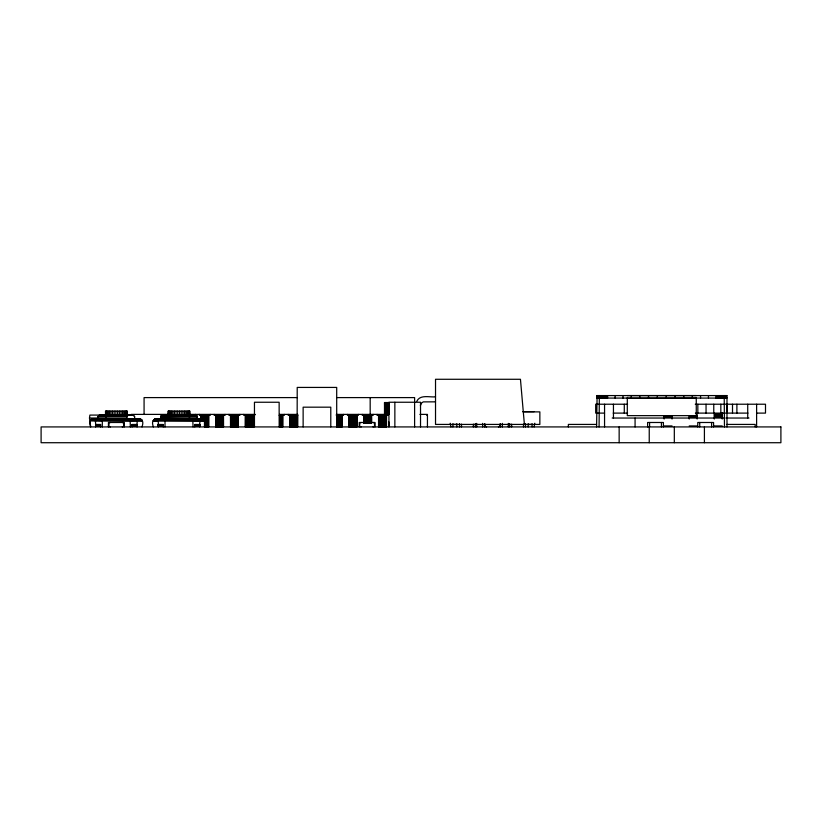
<?xml version="1.0" encoding="UTF-8"?>
<svg xmlns="http://www.w3.org/2000/svg" width="822" height="822" viewBox="0 0 822 822"><rect width="100%" height="100%" fill="white"/><g stroke="black" fill="none" stroke-linecap="round" stroke-linejoin="round"><path stroke-width="1.23" d="M90.667 426.926C86.505 415.007 99.339 419.888 105.791 419.025L106.202 415.346L108.206 415.079L108.206 411.123M102.298 426.926L102.329 420.659L103.932 419.056M105.504 415.079L105.504 411.123L127.194 411.123L127.194 415.079C130.184 414.247 136.041 414.411 134.603 419.025C139.093 418.121 136.185 425.159 137.069 426.926L137.069 424.471L132.126 424.471L132.126 426.926M105.791 411.123L105.791 415.079C102.801 414.442 96.585 414.154 98.065 419.025C93.574 418.121 96.482 425.159 95.599 426.926L95.599 424.471L100.541 424.471L100.541 426.926M106.346 411.123L106.346 415.079L99.698 415.11L108.206 415.079M107.158 415.079L107.158 411.123M109.47 415.079L109.47 411.123M110.908 415.079L110.908 411.123M112.48 415.079L112.48 411.123M114.166 415.079L114.166 411.123M115.892 415.079L115.892 411.123M117.638 415.079L117.638 411.123M119.354 415.079L119.354 411.123M120.988 415.079L120.988 411.123M122.499 415.079L122.499 411.123M123.855 411.123L123.855 415.079L132.969 415.11L114.546 415.089M125.016 415.079L125.016 411.123M125.951 411.123L125.951 415.079L132.969 415.11L89.896 415.079L89.475 418.038L90.584 425.94M126.639 411.123L126.639 415.079L132.969 415.11L127.287 415.089M127.05 415.079L127.05 411.123M153.354 426.926C149.172 415.018 162.047 419.878 168.489 419.025L168.9 415.346L171.51 415.079L171.51 411.123M164.996 426.926L165.027 420.659L166.63 419.056M128.509 415.11L127.061 416.22L126.876 419.025C133.308 419.878 146.193 415.018 142 426.926M102.658 419.867L90.852 420.165L90.667 420.833L142 420.833M102.308 420.833L102.483 420.165M534.095 426.926L534.793 423.227M90.78 420.33L102.329 420.659M165.027 420.659L165.263 420.011L192.8 420.011L193.057 426.926M420.371 405.636L421.594 402.975L423.268 401.886L435.526 401.845M102.421 420.33L130.102 420.011L130.369 426.926M169.414 411.123L169.414 415.079C166.188 415.192 159.324 413.507 160.763 419.025C157.249 418.768 158.615 422.847 153.478 420.33L204.668 420.659L204.236 419.734L153.817 419.734L153.385 420.659L204.668 420.659L204.699 426.926M416.805 401.3C420.093 394.211 429.68 397.488 435.526 396.831M165.356 419.867L153.426 420.494L158.307 420.659L158.297 426.926L158.297 424.471L163.229 424.522L163.229 426.926M597.101 396.718L596.577 426.926M598.488 395.711L599.33 395.577M599.33 398.084L599.084 426.926M194.824 426.926L194.824 424.471L199.767 424.522L199.767 426.926C198.893 425.108 201.791 418.11 197.29 419.025C198.821 413.785 191.896 414.627 188.896 415.11L179.463 415.079L179.463 411.123M168.726 411.123L168.726 415.079L162.396 415.11L195.667 415.11L181.2 415.079L181.2 411.123M195.667 415.11L182.885 415.079L182.885 411.123M128.735 419.056L130.338 420.659L141.97 420.659L141.744 420.011L136.986 420.165L141.651 419.867L91.016 419.867M130.338 420.659L141.939 420.494L130.01 419.867M188.207 411.123L188.207 415.079L189.379 415.778L189.574 419.025C193.345 419.117 195.204 422.251 199.715 420.33M169.168 415.11L174.377 415.079L174.377 411.123M191.423 419.056L203.065 419.056L204.236 419.734M297.358 397.601L144.076 397.601L144.076 414.391M336.958 397.601L414.607 397.601L414.607 426.926M627.299 398.341L696.265 398.218M384.501 414.391L384.501 402.544L389.392 402.544M627.576 404.219L595.683 404.219L595.683 413.106L604.56 413.106M695.268 404.219L765.498 404.219L765.498 413.106L756.61 413.106M522.628 411.627L534.166 411.627M523.306 411.884L539.859 411.884L539.859 424.419L435.526 424.419L435.526 379.281L520.449 379.281L524.395 424.419M613.191 413.106L627.576 413.106M695.402 413.106L747.979 413.106M714.297 413.641L722.199 413.641M168.469 414.391L131.243 414.391L131.243 415.377L131.89 415.377M189.389 414.391L255.21 414.391M279.449 414.391L297.883 414.391M336.28 414.391L389.053 414.391L389.053 402.544M419.919 414.391L427.44 414.391L427.44 426.926M714.297 414.627L722.199 414.627M99.051 415.346L133.616 415.346M161.749 415.346L196.304 415.346M189.389 415.377L195.42 415.377L195.42 414.391M279.172 415.377L284.278 415.377L284.278 414.391M297.883 415.377L288.224 415.377L288.224 414.391M336.28 415.377L343.514 415.377L343.514 414.391M426.793 415.377L427.44 415.377M98.774 415.542L127.585 415.542M161.472 415.542L196.592 415.542M98.527 415.778L127.338 415.778M161.225 415.778L196.828 415.778M664.145 415.716L672.047 415.716M689.226 415.716L697.128 415.716M714.297 415.716L722.199 415.716M98.424 415.922L127.235 415.922M161.122 415.922L196.941 415.922M127.061 416.22L98.137 416.538L126.937 416.538M98.075 416.877L126.886 416.877M197.29 416.877L160.773 416.877L160.948 416.22L197.229 416.538L160.793 416.713L189.522 416.374M664.145 416.857L672.047 416.857M689.226 416.857L697.128 416.857M714.297 416.857L722.199 416.857M89.475 418.038L98.188 418.038M612.195 418.038L724.819 418.038M726.103 418.038L748.986 418.038M92.3 419.056L140.377 419.056M154.988 419.056L203.065 419.056M91.961 419.148L140.706 419.148M154.659 419.148L203.404 419.148M91.653 419.292L141.014 419.292M154.341 419.292L203.712 419.292M91.365 419.487L141.302 419.487M154.063 419.487L203.99 419.487M91.129 419.734L141.744 420.011M204.339 419.867L153.622 420.011M192.872 420.165L204.514 420.165L204.688 420.833L153.365 420.833M90.728 420.494L130.359 420.833M596.577 424.419L568.362 424.419L568.362 426.926M726.987 424.419L755.192 424.419L755.192 426.926M452.912 424.46L456.857 424.46M528.145 424.46L532.091 424.46M95.599 424.697L100.541 424.594M132.126 424.697L137.069 424.594M158.297 424.697L163.229 424.594M194.824 424.697L199.767 424.594M95.599 424.83L100.541 424.83M132.126 424.83L137.069 424.83M158.297 424.83L163.229 424.83M194.824 424.83L199.767 424.83M95.599 424.974L100.541 424.974M132.126 424.974L137.069 424.974M158.297 424.974L163.229 424.974M194.824 424.974L199.767 424.974M95.599 425.138L100.541 425.138M132.126 425.138L137.069 425.138M158.297 425.138L163.229 425.138M194.824 425.138L199.767 425.138M95.599 425.313L100.541 425.313M132.126 425.313L137.069 425.313M158.297 425.313L163.229 425.313M194.824 425.313L199.767 425.313M95.599 425.919L100.541 425.94M132.126 425.93L137.069 425.909M158.297 425.94L163.229 425.93M194.824 425.919L199.767 425.909M664.145 425.94L672.047 425.94M689.226 425.94L697.128 425.94M714.297 425.94L722.199 425.94M192.995 420.494L199.746 420.659M130.246 420.33L141.816 420.165L90.852 420.165L95.629 420.494M724.223 395.577L725.076 395.711M724.223 398.084L724.47 426.926M166.856 415.11L167.78 415.542M726.175 396.389L726.987 398.341L726.987 426.926M192.708 419.867L193.026 420.659M134.418 416.22L134.592 416.877M450.209 423.227L450.908 426.926M388.857 421.933L389.258 425.683M756.61 404.219L756.61 426.926M747.722 404.219L747.722 418.038M736.892 404.219L736.892 413.106M732.505 404.219L732.505 413.106M727.121 404.219L727.121 413.106M726.566 395.577L726.566 398.084M726.073 395.577L726.073 398.084M725.415 395.577L725.415 398.084M724.614 395.577L724.614 398.084M723.668 395.577L723.668 398.084M722.63 395.577L722.63 398.084M722.199 412.778L722.199 419.025M721.521 395.577L721.521 398.084M720.832 404.219L720.832 413.106M720.36 395.577L720.36 398.084M719.188 395.577L719.188 398.084M718.048 395.577L718.048 398.084M716.959 395.577L716.959 398.084M715.941 395.577L715.941 398.084M714.297 412.778L714.297 419.025M713.763 404.219L713.763 413.106M713.568 426.926L713.568 422.487L697.765 422.487L697.765 426.926M711.595 422.487L711.595 426.926M708.461 395.577L708.461 398.084M706.047 404.219L706.047 413.106M704.413 426.926L704.413 442.719M700.549 395.577L700.549 398.084M699.738 422.487L699.738 426.926M697.837 404.219L697.837 413.106M697.128 412.778L697.128 419.025M696.265 395.577L627.299 395.577M696.265 397.488L696.265 415.644L627.299 415.644L627.299 397.488M692.299 395.577L692.299 398.084M689.226 415.572L689.226 419.025M683.77 395.577L683.77 398.084M675.057 395.577L675.057 398.084M674.317 426.926L674.317 442.719M672.047 415.572L672.047 419.025M666.221 395.577L666.221 398.084M664.145 415.572L664.145 419.025M663.405 426.926L663.405 422.487L647.613 422.487L647.613 426.926M661.433 422.487L661.433 426.926M657.343 395.577L657.343 398.084M649.586 422.487L649.586 426.926M649.236 426.926L649.236 442.719M648.507 395.577L648.507 398.084M639.783 395.577L639.783 398.084M635.077 418.038L635.077 426.926M631.265 395.577L631.265 398.084M624.288 404.219L624.288 413.106M623.004 395.577L623.004 398.084M619.151 426.926L619.151 442.719M615.103 395.577L615.103 398.084M613.448 404.219L613.448 418.038M607.612 395.577L607.612 398.084M606.605 395.577L606.605 398.084M605.516 395.577L605.516 398.084M604.56 404.219L604.56 426.926M604.365 395.577L604.365 398.084M603.194 395.577L603.194 398.084M602.043 395.577L602.043 398.084M600.923 395.577L600.923 398.084M599.885 395.577L599.885 398.084M598.95 395.577L598.95 398.084M598.139 395.577L598.139 398.084M597.481 395.577L597.481 398.084M596.998 395.577L596.998 398.084M532.091 423.71L532.091 426.926M528.145 423.71L528.145 426.926M525.484 423.597L525.484 426.926M523.501 424.131L523.501 426.926M511.654 424.131L511.654 426.926M509.681 423.597L509.681 426.926M508.304 423.371L508.304 426.926M502.376 423.371L502.376 426.926M500.403 423.597L500.403 426.926M499.91 424.131L499.91 426.433L498.43 426.926M486.583 426.926L485.103 426.433L485.103 424.131M484.6 423.597L484.6 426.926M482.627 423.371L482.627 426.926M476.709 423.371L476.709 426.926M475.322 423.597L475.322 426.926M473.349 424.131L473.349 426.926M461.502 424.131L461.502 426.926M459.529 423.597L459.529 426.926M456.857 423.71L456.857 426.926M452.912 423.71L452.912 426.926M420.525 426.926L420.525 402.246L388.929 402.246L388.929 426.926M394.858 402.246L394.858 426.926M387.943 414.391L387.943 415.377L377.082 415.377L377.082 414.391M387.686 402.544L387.686 414.391M386.525 402.544L386.525 414.391M386.248 415.377L386.248 426.926M385.991 415.377L385.991 426.926M385.6 402.544L385.6 414.391M385.631 415.377L385.631 426.926M385.189 415.377L385.189 426.926M384.943 402.544L384.943 414.391M384.573 402.544L384.727 414.391M384.675 415.377L384.675 426.926M384.1 415.377L384.1 426.926M383.484 415.377L383.484 426.926M382.847 415.377L382.847 426.926M382.189 415.377L382.189 426.926M381.542 415.377L381.542 426.926M380.925 415.377L380.925 426.926M380.36 415.377L380.36 426.926M379.836 415.377L379.836 426.926M379.394 415.377L379.394 426.926M379.045 415.377L379.045 426.926M378.778 415.377L378.778 426.926M378.623 415.377L378.623 426.926M378.562 415.377L378.562 426.926M375.017 426.926L375.017 422.487L359.214 422.487L359.214 426.926M373.137 414.391L373.137 415.377L362.276 415.377L362.276 414.391M373.034 422.487L374.513 422.981L374.513 426.433L373.034 426.926M371.606 415.377L371.657 423.073M371.441 415.377L371.441 423.073M371.184 415.377L371.184 423.073M370.825 415.377L370.825 423.073M370.383 415.377L370.383 423.073M370.177 397.601L370.177 414.391M369.869 415.377L369.869 423.073M369.294 415.377L369.294 423.073M368.677 415.377L368.677 423.073M368.03 415.377L368.03 423.073M367.383 415.377L367.383 423.073M366.735 415.377L366.735 423.073M366.119 415.377L366.119 423.073M365.543 415.377L365.543 423.073M365.03 415.377L365.03 423.073M364.588 415.377L364.588 423.073M364.228 415.377L364.228 423.073M363.971 415.377L363.971 423.073M363.807 415.377L363.756 423.073M361.187 422.487L359.707 422.981L359.707 426.433L361.187 426.926M358.33 414.391L358.33 415.377L347.47 415.377L347.47 414.391M356.635 415.377L356.635 426.926M356.368 415.377L356.368 426.926M356.008 415.377L356.008 426.926M355.566 415.377L355.566 426.926M355.053 415.377L355.053 426.926M354.488 415.377L354.488 426.926M353.861 415.377L353.861 426.926M353.224 415.377L353.224 426.926M352.566 415.377L352.566 426.926M351.929 415.377L351.929 426.926M351.313 415.377L351.313 426.926M350.737 415.377L350.737 426.926M350.223 415.377L350.223 426.926M349.782 415.377L349.782 426.926M349.422 415.377L349.422 426.926M349.165 415.377L349.165 426.926M348.949 415.377L349.001 426.926M342.034 415.377L341.983 426.926M341.818 415.377L341.818 426.926M341.562 415.377L341.562 426.926M341.202 415.377L341.202 426.926M340.76 415.377L340.76 426.926M340.246 415.377L340.246 426.926M339.671 415.377L339.671 426.926M339.054 415.377L339.054 426.926M338.417 415.377L338.417 426.926M337.76 415.377L337.76 426.926M337.112 415.377L337.112 426.926M336.701 426.926L336.701 387.429L297.215 387.429L297.132 426.926M330.783 426.926L330.783 407.178L303.133 407.178L303.133 426.926M297.389 415.377L297.389 426.926M296.773 415.377L296.773 426.926M296.331 415.377L296.331 426.926M295.817 415.377L295.817 426.926M295.242 415.377L295.242 426.926M294.625 415.377L294.625 426.926M293.978 415.377L293.978 426.926M293.331 415.377L293.331 426.926M292.683 415.377L292.683 426.926M292.067 415.377L292.067 426.926M291.502 415.377L291.502 426.926M290.978 415.377L290.978 426.926M290.536 415.377L290.536 426.926M290.187 415.377L290.187 426.926M289.919 415.377L289.919 426.926M289.765 415.377L289.704 426.926M282.799 415.377L282.747 426.926M282.583 415.377L282.583 426.926M282.316 415.377L282.316 426.926M281.967 415.377L281.967 426.926M281.525 415.377L281.525 426.926M281.011 415.377L281.011 426.926M280.436 415.377L280.436 426.926M279.819 415.377L279.819 426.926M279.172 426.926L279.141 402.246L254.46 402.246L254.46 426.926M254.656 414.391L254.656 415.377L243.795 415.377L243.795 414.391M253.125 415.377L253.176 426.926M252.96 415.377L252.96 426.926M252.703 415.377L252.703 426.926M252.344 415.377L252.344 426.926M251.902 415.377L251.902 426.926M251.388 415.377L251.388 426.926M250.813 415.377L250.813 426.926M250.196 415.377L250.196 426.926M249.549 415.377L249.549 426.926M248.902 415.377L248.902 426.926M248.254 415.377L248.254 426.926M247.638 415.377L247.638 426.926M247.062 415.377L247.062 426.926M246.549 415.377L246.549 426.926M246.107 415.377L246.107 426.926M245.757 415.377L245.757 426.926M245.49 415.377L245.49 426.926M245.336 415.377L245.275 426.926M239.849 414.391L239.849 415.377L228.989 415.377L228.989 414.391M238.37 415.377L238.37 426.926M238.308 415.377L238.154 426.926M237.887 415.377L237.887 426.926M237.537 415.377L237.537 426.926M237.096 415.377L237.096 426.926M236.582 415.377L236.582 426.926M236.006 415.377L236.006 426.926M235.39 415.377L235.39 426.926M234.743 415.377L234.743 426.926M234.095 415.377L234.095 426.926M233.448 415.377L233.448 426.926M232.832 415.377L232.832 426.926M232.256 415.377L232.256 426.926M231.742 415.377L231.742 426.926M231.301 415.377L231.301 426.926M230.941 415.377L230.941 426.926M230.684 415.377L230.684 426.926M230.468 415.377L230.52 426.926M225.043 414.391L225.043 415.377L214.182 415.377L214.182 414.391M223.502 415.377L223.553 426.926M223.348 415.377L223.348 426.926M223.081 415.377L223.081 426.926M222.721 415.377L222.721 426.926M222.279 415.377L222.279 426.926M221.765 415.377L221.765 426.926M221.19 415.377L221.19 426.926M220.573 415.377L220.573 426.926M219.936 415.377L219.936 426.926M219.279 415.377L219.279 426.926M218.642 415.377L218.642 426.926M218.025 415.377L218.025 426.926M217.45 415.377L217.45 426.926M216.936 415.377L216.936 426.926M216.494 415.377L216.494 426.926M216.135 415.377L216.135 426.926M215.867 415.377L215.867 426.926M215.713 415.377L215.662 426.926M210.227 414.391L210.227 415.377L199.366 415.377L199.366 414.391M208.747 415.377L208.696 426.926M208.531 415.377L208.531 426.926M208.274 415.377L208.274 426.926M207.915 415.377L207.915 426.926M207.473 415.377L207.473 426.926M206.959 415.377L206.959 426.926M206.384 415.377L206.384 426.926M205.767 415.377L205.767 426.926M205.12 415.377L205.12 426.926M204.473 415.377L204.473 426.926M203.825 415.377L203.825 420.504M203.209 415.377L203.209 419.22M202.633 415.377L202.633 419.22M202.12 415.377L202.12 419.22M201.678 415.377L201.678 419.22M201.328 415.377L201.328 419.22M201.061 415.377L201.061 419.22M200.845 415.377L200.907 419.22M189.851 415.079L189.851 411.123L168.171 411.123L168.171 415.079M189.574 411.123L189.574 415.079M189.019 411.123L189.019 415.079M187.159 411.123L187.159 415.079L188.896 415.11L185.895 415.079L185.895 411.123M184.457 411.123L184.457 415.079M177.716 411.123L177.716 415.079L162.396 415.11L176.011 415.079L176.011 411.123M172.856 411.123L172.856 415.079M170.349 411.123L170.349 415.079M168.305 411.123L168.305 415.079M124.235 426.926L124.235 422.487L108.432 422.487L108.432 426.926M122.262 422.487L123.742 422.981L123.742 426.433L122.262 426.926M110.405 422.487L108.925 422.981L108.925 426.433L110.405 426.926M726.874 395.577L596.69 395.577L596.69 398.084L726.874 398.084L726.874 395.577M780.9 426.926L41.1 426.926L41.1 442.719L780.9 442.719L780.9 426.926M386.463 426.926L386.463 415.377L386.412 426.926M356.84 426.926L356.84 415.377L356.789 426.926M297.605 426.926L297.605 415.377L297.554 426.926"/></g></svg>
